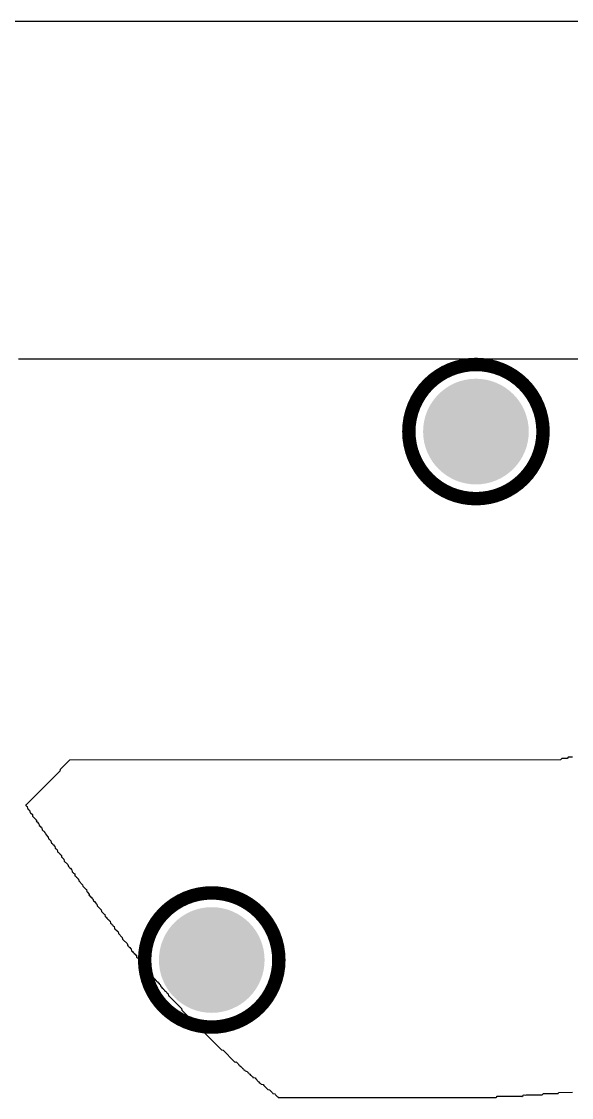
# Model space of a CAD drawing. Header units: inches. Extents: x -10 to 344, y -7 to 75.
# Drawn here: x 11.518 to 13.6, y 8.885 to 12.957 of the extents above; entities that cross this region are included whole.
import ezdxf

# ---------------------------------------------------------------- set-up
doc = ezdxf.new("R2010")
doc.units = ezdxf.units.IN
for name, color, linetype in [('Bottom Layer', 5, 'Continuous'), ('Bottom Overlay', 54, 'Continuous'), ('Drill Drawing', 1, 'Continuous'), ('Mid Layer 1', 16, 'Continuous'), ('Mid Layer 2', 76, 'Continuous'), ('Top Layer', 1, 'Continuous'), ('Via Holes', 16, 'Continuous')]:
    doc.layers.add(name, color=color, linetype=linetype)

msp = doc.modelspace()

# ---------------------------------------------------------------- hatches: boundary and pattern name
at = {"layer": 'Bottom Layer'}
h = msp.add_hatch(color=5, dxfattribs=at)
edge = h.paths.add_edge_path()
edge.add_arc((13.2381, 11.4051), 0.2, 0, 360)
h = msp.add_hatch(color=5, dxfattribs=at)
edge = h.paths.add_edge_path()
edge.add_arc((12.2381, 9.4051), 0.2, 0, 360)
at = {"layer": 'Mid Layer 1'}
h = msp.add_hatch(color=16, dxfattribs=at)
edge = h.paths.add_edge_path()
edge.add_arc((13.2381, 11.4051), 0.2, 0, 360)
h = msp.add_hatch(color=16, dxfattribs=at)
edge = h.paths.add_edge_path()
edge.add_arc((12.2381, 9.4051), 0.2, 0, 360)
at = {"layer": 'Mid Layer 2'}
h = msp.add_hatch(color=76, dxfattribs=at)
edge = h.paths.add_edge_path()
edge.add_arc((13.2381, 11.4051), 0.2, 0, 360)
h = msp.add_hatch(color=76, dxfattribs=at)
edge = h.paths.add_edge_path()
edge.add_arc((12.2381, 9.4051), 0.2, 0, 360)
at = {"layer": 'Top Layer'}
h = msp.add_hatch(color=1, dxfattribs=at)
edge = h.paths.add_edge_path()
edge.add_arc((13.2381, 11.4051), 0.2, 0, 360)
h = msp.add_hatch(color=1, dxfattribs=at)
edge = h.paths.add_edge_path()
edge.add_arc((12.2381, 9.4051), 0.2, 0, 360)
at = {"layer": 'Via Holes'}
h = msp.add_hatch(color=7, dxfattribs=at)
edge = h.paths.add_edge_path()
edge.add_arc((13.2381, 11.4051), 0.1, 0, 360)
h = msp.add_hatch(color=7, dxfattribs=at)
edge = h.paths.add_edge_path()
edge.add_arc((12.2381, 9.4051), 0.1, 0, 360)

# ---------------------------------------------------------------- linework, layer by layer
at = {"layer": 'Bottom Overlay'}
for p, q in [((13.8038, 12.9571), (9.5402, 12.9561)), ((11.5067, 11.6801), (15.0819, 11.6811)), ((11.7001, 10.1618), (11.6642, 10.1259)), ((13.5584, 10.1628), (11.7001, 10.1618)), ((13.5636, 10.168), (13.5584, 10.1628)), ((13.5808, 10.1675), (13.5636, 10.168)), ((13.5844, 10.168), (13.5808, 10.1675)), ((13.5849, 10.1696), (13.5844, 10.168)), ((13.5875, 10.1722), (13.5849, 10.1696)), ((13.5907, 10.1732), (13.5875, 10.1722)), ((13.5938, 10.1722), (13.5907, 10.1732)), ((13.5964, 10.1727), (13.5938, 10.1722)), ((13.6031, 10.1722), (13.5964, 10.1727)), ((11.6632, 10.1197), (11.5368, 9.9933)), ((11.6642, 10.1259), (11.6632, 10.1197)), ((11.5347, 9.9923), (11.5342, 9.9897)), ((11.5342, 9.9897), (11.5368, 9.9871)), ((11.5368, 9.9933), (11.5347, 9.9923)), ((11.5368, 9.9871), (11.5389, 9.986)), ((11.5389, 9.986), (11.5405, 9.9782)), ((11.5405, 9.9782), (11.5441, 9.9756)), ((11.5441, 9.9756), (11.5451, 9.9736)), ((11.5451, 9.9736), (11.5472, 9.9725)), ((11.5472, 9.9725), (11.5498, 9.9699)), ((11.5498, 9.9699), (11.5493, 9.9653)), ((11.5493, 9.9653), (11.5503, 9.9632)), ((11.5503, 9.9632), (11.5524, 9.9621)), ((11.5524, 9.9621), (11.5592, 9.9554)), ((11.5592, 9.9554), (11.5602, 9.9491)), ((11.5602, 9.9491), (11.5722, 9.9372)), ((11.5722, 9.9372), (11.5737, 9.9367)), ((11.5737, 9.9367), (11.5748, 9.9325)), ((11.5748, 9.9325), (11.5737, 9.9315)), ((11.5737, 9.9315), (11.5763, 9.9278)), ((11.5763, 9.9278), (11.5784, 9.9268)), ((11.5784, 9.9268), (11.581, 9.9231)), ((11.581, 9.9231), (11.5841, 9.9211)), ((11.5841, 9.9211), (11.5852, 9.9138)), ((11.5852, 9.9138), (11.5888, 9.9112)), ((11.5888, 9.9112), (11.5909, 9.9081)), ((11.5909, 9.9081), (11.593, 9.907)), ((11.593, 9.907), (11.5945, 9.9055)), ((11.5945, 9.9055), (11.5956, 9.8982)), ((11.5956, 9.8982), (11.5992, 9.8956)), ((11.5992, 9.8956), (11.6003, 9.8935)), ((11.6003, 9.8935), (11.6023, 9.8925)), ((11.6023, 9.8925), (11.6049, 9.8899)), ((11.6049, 9.8899), (11.6055, 9.8883)), ((11.6055, 9.8883), (11.6075, 9.8873)), ((11.6075, 9.8873), (11.6091, 9.8857)), ((11.6091, 9.8857), (11.6101, 9.8795)), ((11.6101, 9.8795), (11.6195, 9.8701)), ((11.6195, 9.8701), (11.6205, 9.8639)), ((11.6205, 9.8639), (11.6221, 9.8623)), ((11.6221, 9.8623), (11.6237, 9.8618)), ((11.6237, 9.8618), (11.6247, 9.8597)), ((11.6247, 9.8597), (11.6273, 9.8571)), ((11.6273, 9.8571), (11.6289, 9.8566)), ((11.6289, 9.8566), (11.6299, 9.8493)), ((11.6299, 9.8493), (11.6315, 9.8477)), ((11.6315, 9.8477), (11.6335, 9.8467)), ((11.6335, 9.8467), (11.6367, 9.8425)), ((11.6367, 9.8425), (11.6387, 9.8415)), ((11.6387, 9.8415), (11.6419, 9.8373)), ((11.6419, 9.8373), (11.6439, 9.8363)), ((11.6439, 9.8363), (11.6455, 9.8285)), ((11.6455, 9.8285), (11.6491, 9.8259)), ((11.6491, 9.8259), (11.6512, 9.8228)), ((11.6512, 9.8228), (11.6533, 9.8217)), ((11.6533, 9.8217), (11.6543, 9.8155)), ((11.6543, 9.8155), (11.6554, 9.8134)), ((11.6554, 9.8134), (11.6575, 9.8124)), ((11.6575, 9.8124), (11.6601, 9.8098)), ((11.6601, 9.8098), (11.6606, 9.8082)), ((11.6606, 9.8082), (11.6627, 9.8072)), ((11.6627, 9.8072), (11.6653, 9.8046)), ((11.6653, 9.8046), (11.6658, 9.803)), ((11.6658, 9.803), (11.6679, 9.802)), ((11.6679, 9.802), (11.6694, 9.8004)), ((11.6694, 9.8004), (11.6699, 9.7937)), ((11.6699, 9.7937), (11.672, 9.7926)), ((11.672, 9.7926), (11.6772, 9.7874)), ((11.6772, 9.7874), (11.6788, 9.7869)), ((11.6788, 9.7869), (11.6798, 9.7796)), ((11.6798, 9.7796), (11.6918, 9.7677)), ((11.6918, 9.7677), (11.6939, 9.7666)), ((11.6939, 9.7666), (11.6954, 9.7588)), ((11.6954, 9.7588), (11.6985, 9.7567)), ((11.6985, 9.7567), (11.6996, 9.7547)), ((11.6996, 9.7547), (11.7011, 9.7531)), ((11.7011, 9.7531), (11.7032, 9.7521)), ((11.7032, 9.7521), (11.7058, 9.7484)), ((11.7058, 9.7484), (11.7089, 9.7463)), ((11.7089, 9.7463), (11.71, 9.7391)), ((11.71, 9.7391), (11.7141, 9.7359)), ((11.7141, 9.7359), (11.7152, 9.7339)), ((11.7152, 9.7339), (11.7193, 9.7308)), ((11.7193, 9.7308), (11.7199, 9.724)), ((11.7199, 9.724), (11.7219, 9.7229)), ((11.7219, 9.7229), (11.7245, 9.7203)), ((11.7245, 9.7203), (11.725, 9.7188)), ((11.725, 9.7188), (11.7271, 9.7178)), ((11.7271, 9.7178), (11.7297, 9.7152)), ((11.7297, 9.7152), (11.7303, 9.7136)), ((11.7303, 9.7136), (11.7323, 9.7126)), ((11.7323, 9.7126), (11.7339, 9.711)), ((11.7339, 9.711), (11.7349, 9.7048)), ((11.7349, 9.7048), (11.7495, 9.6902)), ((11.7495, 9.6902), (11.7505, 9.684)), ((11.7505, 9.684), (11.7614, 9.673)), ((11.7614, 9.673), (11.7635, 9.672)), ((11.7635, 9.672), (11.7651, 9.6642)), ((11.7651, 9.6642), (11.7666, 9.6626)), ((11.7666, 9.6626), (11.7687, 9.6616)), ((11.7687, 9.6616), (11.7708, 9.6585)), ((11.7708, 9.6585), (11.7729, 9.6574)), ((11.7729, 9.6574), (11.7744, 9.6528)), ((11.7744, 9.6528), (11.7734, 9.6517)), ((11.7734, 9.6517), (11.776, 9.6481)), ((11.776, 9.6481), (11.7781, 9.647)), ((11.7781, 9.647), (11.7807, 9.6434)), ((11.7807, 9.6434), (11.7838, 9.6413)), ((11.7838, 9.6413), (11.7848, 9.6392)), ((11.7848, 9.6392), (11.7885, 9.6366)), ((11.7885, 9.6366), (11.79, 9.6288)), ((11.79, 9.6288), (11.7937, 9.6262)), ((11.7937, 9.6262), (11.7994, 9.6205)), ((11.7994, 9.6205), (11.7999, 9.619)), ((11.7999, 9.619), (11.802, 9.6179)), ((11.802, 9.6179), (11.8036, 9.6164)), ((11.8036, 9.6164), (11.8046, 9.6101)), ((11.8046, 9.6101), (11.8192, 9.5956)), ((11.8192, 9.5956), (11.8202, 9.5893)), ((11.8202, 9.5893), (11.8218, 9.5878)), ((11.8218, 9.5878), (11.8233, 9.5872)), ((11.8233, 9.5872), (11.8244, 9.5852)), ((11.8244, 9.5852), (11.8311, 9.5784)), ((11.8311, 9.5784), (11.8332, 9.5774)), ((11.8332, 9.5774), (11.8348, 9.5696)), ((11.8348, 9.5696), (11.8363, 9.568)), ((11.8363, 9.568), (11.8384, 9.567)), ((11.8384, 9.567), (11.841, 9.5633)), ((11.841, 9.5633), (11.8441, 9.5612)), ((11.8441, 9.5612), (11.8452, 9.5592)), ((11.8452, 9.5592), (11.8483, 9.5571)), ((11.8483, 9.5571), (11.8493, 9.555)), ((11.8493, 9.555), (11.8509, 9.5534)), ((11.8509, 9.5534), (11.853, 9.5524)), ((11.853, 9.5524), (11.8545, 9.5446)), ((11.8545, 9.5446), (11.8561, 9.543)), ((11.8561, 9.543), (11.8582, 9.542)), ((11.8582, 9.542), (11.8602, 9.5389)), ((11.8602, 9.5389), (11.8623, 9.5378)), ((11.8623, 9.5378), (11.8639, 9.5363)), ((11.8639, 9.5363), (11.8649, 9.5342)), ((11.8649, 9.5342), (11.8686, 9.5316)), ((11.8686, 9.5316), (11.8696, 9.5243)), ((11.8696, 9.5243), (11.8717, 9.5233)), ((11.8717, 9.5233), (11.8795, 9.5155)), ((11.8795, 9.5155), (11.88, 9.5139)), ((11.88, 9.5139), (11.8821, 9.5129)), ((11.8821, 9.5129), (11.8836, 9.5113)), ((11.8836, 9.5113), (11.8847, 9.5051)), ((11.8847, 9.5051), (11.8992, 9.4905)), ((11.8992, 9.4905), (11.9003, 9.4843)), ((11.9003, 9.4843), (11.9018, 9.4827)), ((11.9018, 9.4827), (11.9034, 9.4822)), ((11.9034, 9.4822), (11.9044, 9.4801)), ((11.9044, 9.4801), (11.9164, 9.4682)), ((11.9164, 9.4682), (11.9185, 9.4671)), ((11.9185, 9.4671), (11.92, 9.4593)), ((11.92, 9.4593), (11.9232, 9.4573)), ((11.9232, 9.4573), (11.9242, 9.4552)), ((11.9242, 9.4552), (11.9258, 9.4536)), ((11.9258, 9.4536), (11.9278, 9.4526)), ((11.9278, 9.4526), (11.9304, 9.4489)), ((11.9304, 9.4489), (11.9336, 9.4469)), ((11.9336, 9.4469), (11.9346, 9.4396)), ((11.9346, 9.4396), (11.9382, 9.437)), ((11.9382, 9.437), (11.9403, 9.4339)), ((11.9403, 9.4339), (11.9424, 9.4328)), ((11.9424, 9.4328), (11.944, 9.4313)), ((11.944, 9.4313), (11.945, 9.4292)), ((11.945, 9.4292), (11.9486, 9.4266)), ((11.9486, 9.4266), (11.9507, 9.4235)), ((11.9507, 9.4235), (11.9528, 9.4224)), ((11.9528, 9.4224), (11.9538, 9.4162)), ((11.9538, 9.4162), (11.9549, 9.4141)), ((11.9549, 9.4141), (11.957, 9.4131)), ((11.957, 9.4131), (11.9741, 9.3959)), ((11.9741, 9.3959), (11.9752, 9.3897)), ((11.9752, 9.3897), (11.9939, 9.3709)), ((11.9939, 9.3709), (11.9949, 9.3647)), ((11.9949, 9.3647), (11.9965, 9.3631)), ((11.9965, 9.3631), (11.998, 9.3626)), ((11.998, 9.3626), (11.9991, 9.3605)), ((11.9991, 9.3605), (12.011, 9.3486)), ((12.011, 9.3486), (12.0131, 9.3475)), ((12.0131, 9.3475), (12.0147, 9.3397)), ((12.0147, 9.3397), (12.0183, 9.3371)), ((12.0183, 9.3371), (12.0204, 9.334)), ((12.0204, 9.334), (12.0225, 9.333)), ((12.0225, 9.333), (12.0251, 9.3293)), ((12.0251, 9.3293), (12.0282, 9.3273)), ((12.0282, 9.3273), (12.0292, 9.3252)), ((12.0292, 9.3252), (12.0308, 9.3236)), ((12.0308, 9.3236), (12.0329, 9.3226)), ((12.0329, 9.3226), (12.0355, 9.3189)), ((12.0355, 9.3189), (12.0386, 9.3169)), ((12.0386, 9.3169), (12.0396, 9.3148)), ((12.0396, 9.3148), (12.0433, 9.3122)), ((12.0433, 9.3122), (12.0448, 9.3044)), ((12.0448, 9.3044), (12.0485, 9.3018)), ((12.0485, 9.3018), (12.0505, 9.2987)), ((12.0505, 9.2987), (12.0526, 9.2976)), ((12.0526, 9.2976), (12.0542, 9.2961)), ((12.0542, 9.2961), (12.0547, 9.2945)), ((12.0547, 9.2945), (12.0568, 9.2935)), ((12.0568, 9.2935), (12.0583, 9.2919)), ((12.0583, 9.2919), (12.0594, 9.2898)), ((12.0594, 9.2898), (12.063, 9.2872)), ((12.063, 9.2872), (12.0651, 9.2841)), ((12.0651, 9.2841), (12.0672, 9.2831)), ((12.0672, 9.2831), (12.0687, 9.2815)), ((12.0687, 9.2815), (12.0698, 9.2794)), ((12.0698, 9.2794), (12.0734, 9.2768)), ((12.0734, 9.2768), (12.0745, 9.2695)), ((12.0745, 9.2695), (12.0765, 9.2685)), ((12.0765, 9.2685), (12.1239, 9.2212)), ((12.1239, 9.2212), (12.1249, 9.2149)), ((12.1249, 9.2149), (12.2752, 9.0647)), ((12.2752, 9.0647), (12.2814, 9.0636)), ((12.2814, 9.0636), (12.3235, 9.0215)), ((12.3235, 9.0215), (12.324, 9.02)), ((12.324, 9.02), (12.3282, 9.0189)), ((12.3282, 9.0189), (12.3303, 9.02)), ((12.3303, 9.02), (12.3329, 9.0174)), ((12.3329, 9.0174), (12.3339, 9.0153)), ((12.3339, 9.0153), (12.3381, 9.0122)), ((12.3381, 9.0122), (12.3391, 9.0101)), ((12.3391, 9.0101), (12.3433, 9.007)), ((12.3433, 9.007), (12.3443, 9.0049)), ((12.3443, 9.0049), (12.3485, 9.0018)), ((12.3485, 9.0018), (12.349, 9.0002)), ((12.349, 9.0002), (12.3511, 8.9992)), ((12.3511, 8.9992), (12.3537, 8.9966)), ((12.3537, 8.9966), (12.3542, 8.995)), ((12.3542, 8.995), (12.3563, 8.994)), ((12.3563, 8.994), (12.3589, 8.9914)), ((12.3589, 8.9914), (12.3594, 8.9898)), ((12.3594, 8.9898), (12.3615, 8.9888)), ((12.3615, 8.9888), (12.363, 8.9872)), ((12.363, 8.9872), (12.3641, 8.9851)), ((12.3641, 8.9851), (12.3719, 8.9836)), ((12.3719, 8.9836), (12.3734, 8.982)), ((12.3734, 8.982), (12.3745, 8.9799)), ((12.3745, 8.9799), (12.3776, 8.9778)), ((12.3776, 8.9778), (12.3786, 8.9758)), ((12.3786, 8.9758), (12.3802, 8.9742)), ((12.3802, 8.9742), (12.3823, 8.9732)), ((12.3823, 8.9732), (12.3854, 8.969)), ((12.3854, 8.969), (12.3875, 8.968)), ((12.3875, 8.968), (12.3896, 8.9649)), ((12.3896, 8.9649), (12.3916, 8.9638)), ((12.3916, 8.9638), (12.3932, 8.9623)), ((12.3932, 8.9623), (12.3942, 8.9602)), ((12.3942, 8.9602), (12.402, 8.9586)), ((12.402, 8.9586), (12.4046, 8.955)), ((12.4046, 8.955), (12.4156, 8.9441)), ((12.4156, 8.9441), (12.4171, 8.9435)), ((12.4171, 8.9435), (12.4182, 8.9415)), ((12.4182, 8.9415), (12.4208, 8.9389)), ((12.4208, 8.9389), (12.4223, 8.9383)), ((12.4223, 8.9383), (12.4234, 8.9363)), ((12.4234, 8.9363), (12.4249, 8.9347)), ((12.4249, 8.9347), (12.4322, 8.9337)), ((12.4322, 8.9337), (12.4348, 8.93)), ((12.4348, 8.93), (12.4499, 8.9149)), ((12.4499, 8.9149), (12.4561, 8.9139)), ((12.4561, 8.9139), (12.4681, 8.9019)), ((12.4681, 8.9019), (12.4691, 8.8999)), ((12.4691, 8.8999), (12.4769, 8.8983)), ((12.4769, 8.8983), (12.4785, 8.8967)), ((12.4785, 8.8967), (12.479, 8.8952)), ((12.479, 8.8952), (12.4811, 8.8941)), ((12.4811, 8.8941), (12.4837, 8.8915)), ((12.4837, 8.8915), (12.4842, 8.89)), ((12.4842, 8.89), (12.4863, 8.8889)), ((12.4863, 8.8889), (12.4878, 8.8874)), ((12.4878, 8.8874), (12.4889, 8.8853)), ((12.4889, 8.8853), (13.314, 8.8848)), ((13.314, 8.8848), (13.3166, 8.8874)), ((13.3166, 8.8874), (13.3177, 8.8895)), ((13.3177, 8.8895), (13.4097, 8.89)), ((13.4097, 8.89), (13.4118, 8.8889)), ((13.4118, 8.8889), (13.4165, 8.8926)), ((13.4165, 8.8926), (13.417, 8.8941)), ((13.417, 8.8941), (13.4212, 8.8952)), ((13.4212, 8.8952), (13.4264, 8.8941)), ((13.4264, 8.8941), (13.4295, 8.8952)), ((13.4295, 8.8952), (13.4882, 8.8947)), ((13.4882, 8.8947), (13.4903, 8.8957)), ((13.4903, 8.8957), (13.4914, 8.8978)), ((13.4914, 8.8978), (13.4929, 8.8993)), ((13.4929, 8.8993), (13.496, 8.9004)), ((13.496, 8.9004), (13.4992, 8.8993)), ((13.4992, 8.8993), (13.5491, 8.9004)), ((13.5491, 8.9004), (13.5506, 8.9019)), ((13.5506, 8.9019), (13.5517, 8.904)), ((13.5517, 8.904), (13.6037, 8.9051))]:
    msp.add_line(p, q, dxfattribs=at)
at = {"layer": 'Drill Drawing'}
for points in [[(13.4921, 11.4051, 0.0508, 0.0508, 1), (12.9841, 11.4051, 0.0508, 0.0508, 1)], [(12.9714, 11.4051, 0.0254, 0.0254, 1), (12.9968, 11.4051, 0.0254, 0.0254, 1)], [(13.4794, 11.4051, 0.0254, 0.0254, 1), (13.5048, 11.4051, 0.0254, 0.0254, 1)], [(12.4921, 9.4051, 0.0508, 0.0508, 1), (11.9841, 9.4051, 0.0508, 0.0508, 1)], [(11.9714, 9.4051, 0.0254, 0.0254, 1), (11.9968, 9.4051, 0.0254, 0.0254, 1)], [(12.4794, 9.4051, 0.0254, 0.0254, 1), (12.5048, 9.4051, 0.0254, 0.0254, 1)]]:
    msp.add_lwpolyline(points, format="xyseb", close=True, dxfattribs=at)

doc.saveas('drawing.dxf')
